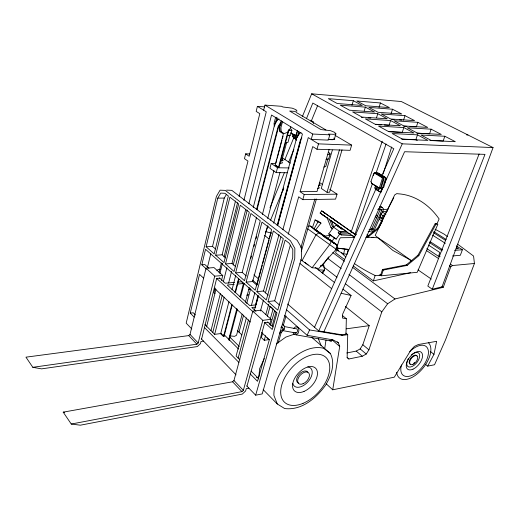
<?xml version="1.0" encoding="UTF-8"?>
<svg xmlns="http://www.w3.org/2000/svg" width="519" height="519" viewBox="0 0 519 519"><rect width="100%" height="100%" fill="white"/><g stroke="black" fill="none" stroke-linecap="round" stroke-linejoin="round"><path stroke-width="0.78" d="M342.579 315.675L346.335 318.744L345.972 334.139L341.664 334.761L318.744 330.921L287.571 303.991M345.868 333.101L347.717 334.651L347.14 357.526L348.891 358.986L362.275 356.229L366.245 354.042L368.918 349.825L381.796 311.9L387.648 303.771L394.985 298.963L443.258 287.312L450.829 266.688L452.523 265.527L474.431 263.49L473.568 256.042L457.654 244.19M258.871 376.651L259.656 368.581L264.275 358.525M378.409 208.8L381.433 209.391L381.692 210.48L373.219 229.32L372.104 230.144L370.832 229.281L371.948 228.457L380.498 208.93M324.706 348.664L326.01 340.003M425.217 364.169L427.675 366.129L433.981 354.302L436.622 341.32L418.405 344.512L414.389 346.387L410.724 350.37L394.304 377.177L332.724 389.801L339.705 346.452L338.356 342.793L337.168 341.781M337.571 250.599L338.031 248.205L348.093 249.38L347.159 254.2L343.708 253.94L337.571 250.599L338.719 250.69M343.708 253.94L344.635 249.101L348.093 249.38M194.203 317.122L190.252 313.113L199.53 274.35L203.669 278.229M206.594 269.173L201.82 264.787L205.53 249.289L276.997 312.834L272.248 329.5L264.489 322.37M206.127 246.791L217.766 198.154L220.718 193.1L224.922 193.302L228.36 195.968L214.198 253.927L206.127 246.791L212.537 246.428L215.43 248.958M203.532 341.106L201.015 341.457L200.457 343.688L197.304 346.582L41.565 368.86L32.82 367.309L25.95 357.169L188.721 335.605L190.019 334.424L206.043 268.187L214.003 267.59L222.735 275.498L221.483 280.468M207.392 267.629L210.798 253.59M212.537 246.428L224.266 198.063L226.498 194.294M215.67 255.231L229.911 197.175L238.662 203.98L223.987 262.582L215.67 255.231L222.126 254.816L225.7 257.943M32.82 367.309L196.883 344.194L198.193 342.994L214.723 276.16L206.043 268.187M249.652 153.935L245.656 153.832L244.462 158.639L247.965 161.104L239.129 196.48M264.69 106.869L257.411 106.356L256.165 111.39L259.811 113.661L249.172 156.277L245.656 153.832M222.126 254.816L235.496 200.989M201.593 339.115L216.683 278.444L219.758 278.184M215.132 288.058L213.964 292.768L214.963 293.709M219.044 272.378L221.386 262.964L222.411 263.873M206.543 326.964L215.969 289.232M219.894 273.513L222.443 263.295M224.013 257.002L237.559 202.767M263.665 110.197L264.943 105.098L281.687 106.304L282.816 106.972L292.178 108.16L295.94 109.671L297.037 111.008L294.805 111.384L289.66 111.034L320.917 129.568L330.519 130.665L334.56 132.306L335.91 133.824L334.405 139.047L332.231 139.572L328.508 139.416M225.506 263.924L240.258 205.219L249.295 212.245L234.075 271.508L225.506 263.924L231.999 263.451L235.438 266.468M211.012 330.564L220.322 293.709M223.293 281.947L226.861 267.836M243.891 200.399L266.266 111.793L257.411 106.356M212.777 332.465L222.21 295.298M231.999 263.451L245.669 209.754M221.243 333.477L214.658 334.366L224.156 297.121M228.6 283.127L231.61 271.346M233.213 265.06L247.258 210.078M248.867 203.792L271.541 115.03L302.441 134.006L277.496 225.493M275.628 117.262L274.051 123.373L274.285 126.111M235.639 272.89L250.943 213.523L260.266 220.776L244.488 280.714L235.639 272.89L242.178 272.358L246.317 275.985M232.175 305.178L224.02 336.52L223.52 336.584L220.666 333.736L228.963 301.591M231.999 289.829L235.639 275.712M253.246 207.496L274.7 124.385L277.684 119.519M275.187 124.086L276.964 117.197M223.52 336.584L231.876 304.452M234.932 292.697L238.597 278.586M256.535 209.611L278.139 126.532L281.142 121.647M235.438 292.645L238.909 279.326M257.054 209.605L278.664 126.558L281.006 122.756M300.799 259.766L312.12 267.746L318.958 268.375L336.208 249.321L337.214 245.461L332.439 241.886L337.058 244.968L329.422 239.363M281.376 120.791L279.773 126.947L280.111 131.067L284.172 133.623L287.941 132.118L290.387 128.154L290.796 126.63M242.178 272.358L256.568 217.221M275.816 163.556L271.203 163.472L269.938 168.305L276.199 172.632L287.539 172.736M282.537 121.504L280.928 127.668L281.259 131.794M228.639 339.815L236.865 308.552M239.953 296.823L243.45 283.536L241.458 281.772L237.605 282.115M289.07 129.465L278.988 167.416L278.476 167.41L275.135 165.133L283.478 133.474M229.164 340.574L237.417 309.259M240.511 297.517L244.228 283.426M250.826 258.371L251.449 256.023M253.921 246.629L254.544 244.28M255.984 238.798L256.607 236.45M262.38 214.535L273.941 170.693M276.004 162.862L276.828 159.729M277.237 158.165L281.986 140.156M282.401 138.592L283.017 136.244M246.097 282.141L261.972 222.1L271.606 229.586L255.225 290.212L246.097 282.141L252.675 281.545L256.678 285.048M276.199 172.632L277.49 167.767L271.203 163.472M278.476 167.41L288.142 130.983M281.752 160.799L286.546 142.783M242.191 314.099L236.547 335.242L234.562 336.344L231.085 335.994L229.917 335.358M245.325 302.35L249.289 287.468M267.674 218.544L280.001 172.34M289.952 135.031L287.993 142.362L286.008 142.816M290.822 128.881L291.892 130.295L290.575 135.212L288.337 135.686M239.006 332.257L243.58 315.15M246.7 303.485L250.658 288.713M252.675 281.545L267.609 225.733M296.226 137.684L292.333 136.341L292.898 134.246M293.254 136.919L293.819 134.817M246.382 317.888L236.113 356.002L239.823 359.738M297.471 130.36L295.791 135.686L290.679 132.903M297.634 130.6L295.901 137.003L296.141 140.493M251.507 305.075L254.881 292.593M256.782 285.567L262.264 265.28M262.685 263.717L269.017 240.31M269.439 238.753L271.126 232.506M273.656 223.144L296.647 138.093L299.748 133.091L301.091 132.546M297.303 137.048L298.847 131.346M282.991 190.564L283.627 188.215M238.137 358.039L248.478 319.853M256.892 291.684L273.364 230.955L283.316 238.688L266.312 300.014L256.892 291.684L263.503 291.016L268.226 295.155M248.88 388.128L246.291 388.614L245.636 390.95L242.302 394.09L80.361 425.191L71.259 424.042L63.208 412.157L232.59 381.789L233.965 380.505L252.824 311.141L261.012 310.174L271.074 319.282L269.601 324.505M255.257 305.756L258.021 295.616M277.14 225.408L300.306 140.377L301.863 137.866M254.479 309.947L258.319 295.869M255.984 304.919L258.105 297.127M277.665 225.389L300.838 140.396M263.503 291.016L279.014 234.517M260.447 310.959L263.464 300.027M265.404 292.995L280.915 236.768M282.855 229.742L308.273 137.593L318.497 143.867L351.642 145.125L350.098 150.328L316.979 149.251L312.71 146.592L300.118 191.686L304.225 194.541L337.045 194.164L335.566 199.127L302.785 199.666L298.691 196.785L288.253 234.192M264.943 105.098L312.717 134.032L311.225 139.403L328.293 140.117L329.799 134.843L328.521 134.077L333.743 134.33L335.91 133.824M268.031 301.533L285.139 240.102L289.239 243.294L292.813 249.477L292.716 257.619L277.762 310.141L268.031 301.533L274.681 300.799L279.559 305.068M71.259 424.042L241.958 391.65L243.346 390.346L262.841 320.333L252.824 311.141M265.845 314.449L268.673 304.322M246.973 386.168L264.755 322.623L267.921 322.208M262.659 332.99L261.375 337.571L264.255 340.295L269.614 339.51M267.363 316.201L270.139 306.281L273.104 308.915L270.302 318.867M302.785 199.666L304.225 194.541M316.979 149.251L318.497 143.867M274.681 300.799L290.361 245.15M264.255 340.295L265.546 335.702M270.412 325.517L274.545 310.939L276.03 312.269L272.105 326.094M226.569 190.129L231.805 190.35L297.173 240.342L301.643 247.978L301.52 258.04L262.205 393.908L255.666 395.186L294.747 258.533L294.863 248.4L290.406 240.719L225.265 190.395L220.056 190.175L216.404 196.448L186.185 323.136L191.79 328.949M300.845 247.81L314.91 198.887M329.104 149.524L317.025 191.537L300.118 191.686M301.39 251.079L316.408 198.972M327.976 158.84L325.776 166.469L323.837 167.047M328.806 152.307L330.11 153.909L328.637 159.035L326.457 159.644M332.368 150.043L321.267 188.436L327.022 192.296L329.571 192.27L342.021 149.9M278.216 342.91L281.337 332.154M283.115 326.01L286.014 316.026M351.96 105.305L353.303 100.718L328.332 98.655L337.214 103.508L362.249 105.48L353.303 100.718M327.022 192.296L339.445 149.816M364.189 110.988L365.344 107.122L374.569 112.033L349.456 110.197L340.289 105.188L365.344 107.122M379.039 107.414L380.395 102.963L389.399 107.615L365.746 105.753L356.793 101.01L380.395 102.963M376.528 117.755L377.761 113.726L387.278 118.786L362.093 117.106L352.628 111.935L377.761 113.726M337.246 247.582L335.624 252.87L344.733 259.636M391.105 113.732L392.513 109.224L401.784 114.011L378.079 112.286L368.847 107.394L392.513 109.224M373.239 175.623L374.653 172.483L375.685 172.496L383.139 177.018L383.865 178.075L383.833 179.555L381.342 187.378L380.576 188.397L379.532 188.365L372.149 183.765L371.448 182.72M390.573 120.544L365.37 118.896L375.146 124.242L400.396 125.767L390.573 120.544L389.088 125.3L384.365 125.014M375.964 188.689L374.828 187.975L375.542 185.698L376.69 186.405L375.964 188.689L378.974 189.357L379.519 188.125M383.145 173.91L391.689 146.987M403.535 120.233L404.989 115.672L414.551 120.609L390.794 119.026L381.277 113.979L404.989 115.672M403.801 127.577L378.539 126.091L388.64 131.612L413.948 132.968L403.801 127.577L402.257 132.39L388.848 131.677M381.342 213.173L380.103 217L381.854 218.155L383.411 218.097M381.854 218.155L382.801 215.229L384.073 215.184M416.348 126.934L417.853 122.322L427.714 127.415L403.925 125.974L394.096 120.771L417.853 122.322M401.628 139.06L415.862 139.715L417.458 134.836L427.941 140.409L402.595 139.241L392.143 133.532L417.458 134.836M353.192 265.916L373.356 280.896L375.159 275.42M354.341 263.522A80.575 28.013 18.7 0 0 375.542 275.706L380.596 275.219L382.49 269.504L406.358 264.878L418.035 255.166L435.207 223.572L437.043 223.754L439.106 218.94A80.309 60.645 -88.2 0 0 398.242 193.801L396.776 193.606L394.687 194.93L375.179 235.405L392.941 250.482L411.833 260.765M381.361 275.777L383.262 270.062L407.136 265.417L418.814 255.692L436.012 224.072L437.848 224.26L417.231 272.306L381.361 275.777L380.596 275.219M431.127 129.173L407.324 127.778L417.477 133.156L441.293 134.427L431.127 129.173L429.563 133.85L416.88 133.169M346.783 352.972L356.216 351.091L360.173 348.93L362.82 344.746L369.223 325.653L345.317 306.469M444.815 136.25L420.993 135.018L431.477 140.571L455.312 141.674L444.815 136.25L443.2 140.98L429.706 140.357M351.078 232.246L382.276 141.187M372.389 183.681L354.762 234.828L356.358 234.549M376.34 172.23L386.078 143.984M312.302 227.977L315.111 219.939L318.141 221.094L320.976 223.125L315.195 230.423M302.499 116.295L311.653 93.809L401.317 101.529L493.05 147.578L442.039 286.845L432.262 289.2L427.818 286.086L479.095 154.059M456.279 245.889L462.39 249.762L460.34 255.296L452.516 255.938M474.431 263.49L445.568 339.757L434.533 364.753L427.675 366.129M432.262 289.2L484.993 154.37L404.593 151.723L323.862 331.777M284.801 159.768L293.955 137.282M270.003 207.821L284.38 172.652M288.661 162.175L293.864 149.453M306.405 118.773L312.827 103.06L393.804 148.713L381.958 175.383M265.326 232.914L268.089 226.18M270.548 220.199L283.77 188.027M311.121 121.452L317.576 105.74M314.514 327.262L376.035 188.721M383.048 187.456L380.888 192.302L375.101 188.89L380.356 192.186L382.516 187.34M318.744 330.921L382.769 187.463M384.748 183.025L402.238 143.834L493.05 147.578M342.91 289.077L351.091 295.48L342.67 314.092L342.417 318.004L346.335 318.744M338.356 342.793L333.172 339.945L307.105 335.293L309.596 329.928L286.475 309.746M366.485 237.189L377.78 228.062L393.785 197.745M367.186 237.683L378.487 228.542L382.218 221.483M301.954 260.856L315.909 234.977L319.075 232.648L337.214 245.461M313.924 229.164L317.946 221.976L320.976 223.125M293.17 332.452L294.039 334.379L296.304 334.878L331.369 341.067L332.056 339.867M331.362 241.556L329.461 244.864L312.12 267.746M322.468 273.649L324.544 270.172L323.921 265.858L322.669 264.891M281.194 123.743L279.241 126.915L279.618 131.502L282.855 133.532M296.576 137.736L299.392 133.195M324.265 215.956L320.139 213.037L321.676 210.85L332.9 218.7M318.355 231.682L313.158 228.204L333.853 243.022L318.355 231.682L318.147 231.98L330.415 240.959M329.364 218.927L332.309 226.303L340.912 232.376L336.156 239.103L328.748 233.9L333.496 227.166L336.228 225.077L341.963 229.113L336.228 225.077M330.519 235.126L328.073 238.584L331.952 241.335L334.392 237.877L330.519 235.126L330.979 235.431M352.965 235.535L341.379 234.964L338.226 232.746L339.277 231.253L340.678 232.259L347.146 232.181M338.226 232.746L339.491 233.621L340.548 232.136M328.644 256.873L322.571 265.469L320.424 266.124M216.89 270.749L217.896 269.672L220.244 269.199M293.501 328.676L295.532 326.801L297.802 327.281L298.976 329.85L298.354 333.003L296.304 334.878M282.745 324.485L284.6 326.269L283.997 329.61L282.427 330.558L296.128 333.01L297.225 331.998L297.562 330.305L296.933 328.916L284.308 326.561M321.417 272.689L324.544 270.172L318.212 269.835M276.4 343.896L285.852 337.078L295.24 333.873M307.903 226.66L309.934 225.862L327.625 238.078M279.008 119.007L277.373 119.642L274.655 124.054L274.785 125.579M317.686 188.455L319.633 187.8M318.407 185.958L320.346 185.309L319.243 183.778M326.042 159.385L327.333 159.022M327.937 154.506L330.11 153.909M280.532 163.401L282.524 162.869L281.927 161.96M279.345 333.088L281.285 332.569L283.997 329.61L283.919 328.41M280.137 331.394L281.214 331.109L282.57 329.63L282.874 327.956L281.94 327.067L280.857 327.346M281.175 161L283.166 160.481L282.265 159.119M373.356 280.896L410.535 272.722M287.961 135.453L289.291 135.167M291.892 130.295L288.188 130.678M288.765 129.919L289.862 129.698M256.38 377.585L258.722 377.164M324.485 236.203L330.863 235.113M309.596 329.928L342.436 335.417L347.717 334.651M346.296 328.832L369.223 325.653M220.666 333.736L221.165 333.672M262.841 320.333L271.074 319.282M255.763 307.047L251.825 307.495L255.951 311.27M256.003 304.854L249.704 305.561L227.244 285.022L234.186 284.386M190.252 313.113L193.25 312.769L195.481 315.02M340.775 231.63L346.069 231.078M379.168 275.038L381.575 274.811M237.274 284.107L243.45 283.536M234.523 282.394L225.272 283.225L219.446 277.892M214.723 276.16L222.735 275.498M456.149 248.796L458.517 248.614L456.473 247.316M454.56 250.359L462.39 249.762M201.82 264.787L204.862 264.567L208.943 268.297M371.598 237.436L377.981 237.78L394.356 248.536L409.854 259.61L411.21 261.621M296.738 135.731L293.559 134.149M382.613 211.616L387.284 211.473M377.689 209.605L380.914 209.514M382.522 209.468L388.16 209.313M217.766 198.154L224.266 198.063M354.73 237.553L340.432 237.741L339.368 239.253L336.896 247.329A80.575 28.013 18.7 0 0 337.759 248.523M365.856 237.41L373.803 237.306M339.88 233.933L350.429 233.835M376.106 172.503L377.138 172.509L384.598 177.024L385.319 178.082L385.286 179.561L382.795 187.372L382.029 188.391L380.991 188.352M374.835 173.171L375.574 173.177L382.847 177.595L383.366 178.354L380.933 186.976L380.388 187.703L379.642 187.683M377.741 173.197L378.481 173.21L385.76 177.608L386.272 178.367L383.839 186.963L383.294 187.69L382.548 187.664M277.49 167.767L289.187 167.935M275.135 165.133L277.652 166.508M328.014 139.54L332.484 139.728L334.8 139.163L333.847 138.067M312.717 134.032L329.799 134.843M466.568 134.888L467.976 134.959M320.755 265.676L323.921 265.858M375.711 124.495L381.218 124.826M403.685 126.175L406.851 126.364M410.016 126.558L415.557 126.889M361.419 117.437L362.982 117.541M368.477 117.904L370.832 118.06M391.683 119.448L394.057 119.604M399.585 119.973L401.959 120.129M338.031 248.205L344.635 249.101M63.208 412.157L64.713 412.365M368.133 231.377L371.572 231.954L373.109 231.468L374.368 229.898L383.152 210.377L383.405 208.593L381.199 206.815L379.83 206.543M369.074 229.632L372.104 230.144M379.759 207.107L382.497 207.652M380.356 192.186L380.888 192.302M294.909 332.744L296.128 333.01M374.828 187.975L376.327 188.313M341.126 293.28L351.091 295.48M329.481 340.639L331.369 341.067M292.333 136.341L295.305 137.113M266.156 231.714L271.463 233.167M336.318 247.894L337.817 248.342M336.04 248.037L338.284 248.711M336.202 249.373L337.622 249.801M335.715 249.457L338.012 250.152M311.925 121.602L313.457 122.121L313.47 123.606M415.862 139.715L417.25 140.467M435.032 229.203L444.29 234.231L447.475 236.599M311.653 93.809L402.238 143.834M296.012 112.318L325.913 129.951M334.956 135.284L351.642 145.125M328.748 233.9L330.421 234.997M263.172 389.626L277.295 403.996L284.646 408.544C301.76 410.659 316.298 398.138 325.647 385.092C331.141 375.646 335.65 363.962 330.318 353.445L311.679 337.305M290.77 133.085L296.057 136.374M435.207 223.572L436.012 224.072M377.832 188.644L378.974 189.357M296.025 139.124L293.079 137.47L296.712 139.747M433.884 231.695L446.1 239.441M433.287 232.59L445.562 240.388M432.418 235.055L445.347 243.314M429.92 241.51L442.707 249.795M380.401 209.644L381.692 210.48M382.509 212.076L385.902 214.282M429.258 242.451L442.136 250.813M382.801 215.229L384.144 216.105M428.454 245.052L439.865 252.506L438.763 255.582L440.106 256.464M376.139 215.216L377.495 216.105M379.519 217.442L382.899 219.667M426.839 248.607L439.003 256.626M450.492 264.19L452.523 265.527M336.208 249.321L307.761 228.866M375.205 216.676L377.229 218.019M379.253 219.355L381.958 221.146M426.521 250.612L438.672 258.65M449.473 265.793L450.829 266.688M282.33 157.789L290.381 163.148M319.308 182.377L322.591 184.563M329.818 189.364L337.045 194.164M314.897 229.807L317.498 231.545M377.78 228.062L378.487 228.542M418.035 255.166L418.814 255.692M371.948 228.457L373.219 229.32M326.866 217.24L330.986 227.582L332.484 228.613M367.011 234.653L369.003 236.028M418.061 269.912L431.321 279.073M441.929 286.397L443.258 287.312M339.789 233.777L340.892 234.543L339.763 233.732M406.358 264.878L407.136 265.417M320.139 213.037L323.434 215.327M332.309 226.303L333.775 227.316L331.576 220.672M322.967 211.758L325.822 213.744M332.309 218.285L342.391 225.363M355.729 234.809L330.402 217.026M322.305 214.535L327.742 218.35M331.44 220.945L338.239 225.713M340.711 227.536L354.626 237.293L351.655 235.159M329.396 239.473L330.415 240.187M339.737 223.585L323.824 212.381M342.293 225.298L352.07 232.175M330.733 220.523L345.271 230.663M351.311 231.643L355.982 234.938M349.851 230.683L350.708 231.286M352.673 232.661L353.692 233.381M323.168 215.184L331.33 220.938M321.676 210.85L324.952 213.173M330.986 227.582L332.835 228.898M339.491 233.621L341.379 234.964M315.111 219.939L317.946 221.976M382.49 269.504L383.262 270.062M334.586 237.936L336.156 239.103M310.862 120.22L313.457 122.121M314.884 229.923L319.412 233.239M322.643 235.607L327.165 238.922M309.934 225.862L319.075 232.648M332.763 252.597L344.428 261.291M352.855 267.57L394.985 298.963M331.33 240.842L331.952 241.335M327.684 258.332L341.223 268.595M348.963 274.454L387.648 303.771M330.318 353.445L323.545 348.223C311.076 345.343 299.547 352.407 290.406 360.173C281.207 369.71 273.597 381.692 273.902 395.387L277.295 403.996M323.577 266.883L337.013 277.269M345.33 283.705L381.796 311.9M430.219 351.382L433.981 354.302M315.228 267.408L334.729 282.673M304.951 262.465L308.098 264.943M264.58 235.438L269.011 238.954M300.014 263.561L331.654 288.668M362.82 344.746L368.918 349.825M360.173 348.93L366.245 354.042M341.204 334.372L342.436 335.417M356.216 351.091L362.275 356.229M332.03 339.848L339.705 346.452M253.895 274.908L258.793 279.138M347.081 357.416L348.891 358.986M252.409 280.001L257.275 284.25M284.71 315.507L307.105 335.293M267.752 322.059L273.065 326.912M216.741 278.495L253.149 311.951M326.204 383.768L332.724 389.801M214.315 288.214L250.392 322.033M261.634 332.569L269.322 339.776L257.495 381.296L250.152 373.849M266.941 337.785L268.394 339.154M281.57 326.73L282.498 327.612M237.28 330.48L241.925 334.976M229.619 336.928L239.272 346.478M223.838 334.411L238.591 349.079M221.736 334.236L224.02 336.52M204.966 324.589L214.658 334.366M251.066 371.085L258.942 379.019M204.376 327.437L238.85 362.385M381.199 206.815L382.107 207.756M201.314 338.829L236.054 374.848M246.707 385.889L255.666 395.186M190.019 334.424L198.193 342.994M233.965 380.505L243.346 390.346M188.721 335.605L196.883 344.194M232.59 381.789L241.958 391.65M318.361 338.771L321.203 345.667M345.888 257.009A80.575 28.013 18.7 0 1 341.476 252.844M428.428 342.702A22.836 12.229 -51.4 0 1 419.131 372.272A22.836 12.229 -51.4 0 1 396.659 372.292M409.751 351.59A18.418 9.848 -51.4 0 1 428.318 350.63A18.418 9.848 -51.4 0 1 413.371 374.692A18.418 9.848 -51.4 0 1 401.472 364.915M413.422 353.439A8.641 4.632 -51.4 0 1 419.488 357.455A8.641 4.632 -51.4 0 1 410.179 367.05A8.641 4.632 -51.4 0 1 408.31 358.713M411.515 354.827A8.641 4.632 -51.4 0 1 412.787 353.841M414.687 362.463A5.424 2.913 -51.4 0 1 413.656 363.332M410.282 364.234A5.424 2.913 -51.4 0 1 411.061 357.799A5.424 2.913 -51.4 0 1 417.049 356.034M248.478 289.485A33.625 22.512 -46.7 0 1 250.898 289.362M246.642 295.142A29.045 19.391 -46.8 0 1 248.789 294.818M307.728 366.901A12.151 7.247 -47.6 0 1 307.89 381.88A12.151 7.247 -47.6 0 1 292.813 383.431M298.639 383.145A7.344 4.379 -47.6 0 1 298.873 374.608A7.344 4.379 -47.6 0 1 307.806 372.091M370.981 181.41L371.461 183.194L378.675 187.683L379.415 187.709L382.393 178.348L381.874 177.589L374.601 173.171L373.862 173.158L370.981 181.41M413.027 369.165A10.867 5.813 -51.4 0 0 422.051 353.27A10.867 5.813 -51.4 0 0 408.116 359.615A10.867 5.813 -51.4 0 0 413.027 369.165M413.014 364.338A5.43 2.906 -51.4 0 0 417.497 356.391A5.43 2.906 -51.4 0 0 410.529 359.589A5.43 2.906 -51.4 0 0 413.014 364.338M304.063 391.404A15.499 9.199 -47.6 0 0 316.246 368.97A15.499 9.199 -47.6 0 0 294.721 378.202A15.499 9.199 -47.6 0 0 304.063 391.404M303.044 403.347A30.524 18.1 -47.6 0 0 327.483 359.239A30.524 18.1 -47.6 0 0 285.152 376.924A30.524 18.1 -47.6 0 0 303.044 403.347M303.128 383.716A7.35 4.379 -47.6 0 0 308.85 373.064A7.35 4.379 -47.6 0 0 298.62 377.501A7.35 4.379 -47.6 0 0 303.128 383.716"/></g></svg>
